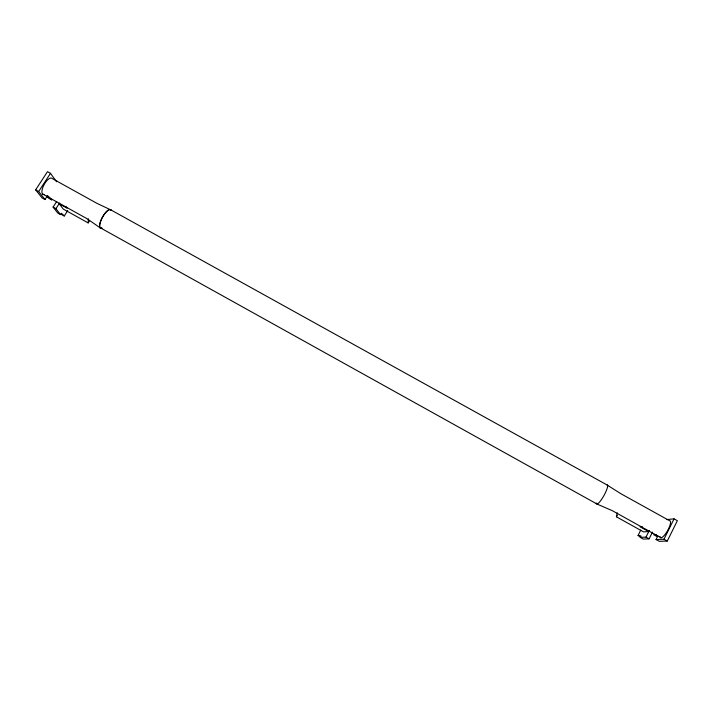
<?xml version="1.0" encoding="UTF-8"?>
<svg xmlns="http://www.w3.org/2000/svg" width="713" height="713" viewBox="0 0 713 713"><rect width="100%" height="100%" fill="white"/><g stroke="black" fill="none" stroke-linecap="round" stroke-linejoin="round"><path stroke-width="1.07" d="M65.783 206.413L67.075 208.134L59.259 203.793L63.261 209.069L88.171 222.919L88.376 218.757M642.27 526.622L640.114 526.8L648.643 531.541L643.518 531.88L616.442 516.818L617.271 512.816M657.858 535.918L656.058 539.545L659.284 541.336L667.279 541.06L677.35 520.686L674.061 518.859L666.949 519.554M656.058 539.545L663.972 539.224L674.061 518.859M640.755 530.107L638.064 535.499L640.951 535.909L640.221 537.388L645.996 537.103L649.347 530.383M640.221 537.388L643.269 539.081L649.106 538.832L652.448 532.112M616.442 516.818L617.2 515.312M88.171 222.919L89.473 220.87M61.487 214.453L64.25 215.994L67.726 210.585M64.25 215.994L61.389 213.249L60.534 214.586L55.926 208.668L59.518 203.089M60.534 214.586L57.735 213.027L53.083 207.091L56.684 201.512M56.55 181.735L50.489 173.321L47.495 171.664L35.65 189.854L42.058 197.92L44.999 199.56L47.628 195.496M44.999 199.56L38.654 191.521L50.489 173.321M656.468 534.893L653.705 534.714L656.878 536.479M660.113 536.737A9.67 2.638 -60.8 0 0 667.234 531.247A9.67 2.638 -60.8 0 0 669.552 520.713L620.907 493.735L606.87 484.858L111.201 210.077L97.03 203.392L52.388 178.642A9.233 3.69 -61.1 0 0 43.823 185.166A9.233 3.69 -61.1 0 0 44.331 194.462M35.65 189.854L38.654 191.521M663.972 539.224L667.279 541.06M661.076 537.789L612.315 510.677L597.066 504.073L100.07 227.652M42.468 193.927L87.209 218.802L100.016 227.732M53.083 207.091L55.926 208.668M645.996 537.103L649.106 538.832M638.064 535.499L641.076 537.183M46.808 196.12L48.912 198.374L51.808 199.988L48.332 196.244M101.87 228.16A10.543 3.547 -61.1 0 1 102.039 217.991A10.543 3.547 -61.1 0 1 111.157 210.157A10.543 3.547 -61.1 0 0 102.084 217.911A10.543 3.547 -61.1 0 0 101.914 228.08M606.87 484.858A10.945 2.237 -60.9 0 1 603.483 496.364A10.945 2.237 -60.9 0 1 596.318 503.03"/></g></svg>
